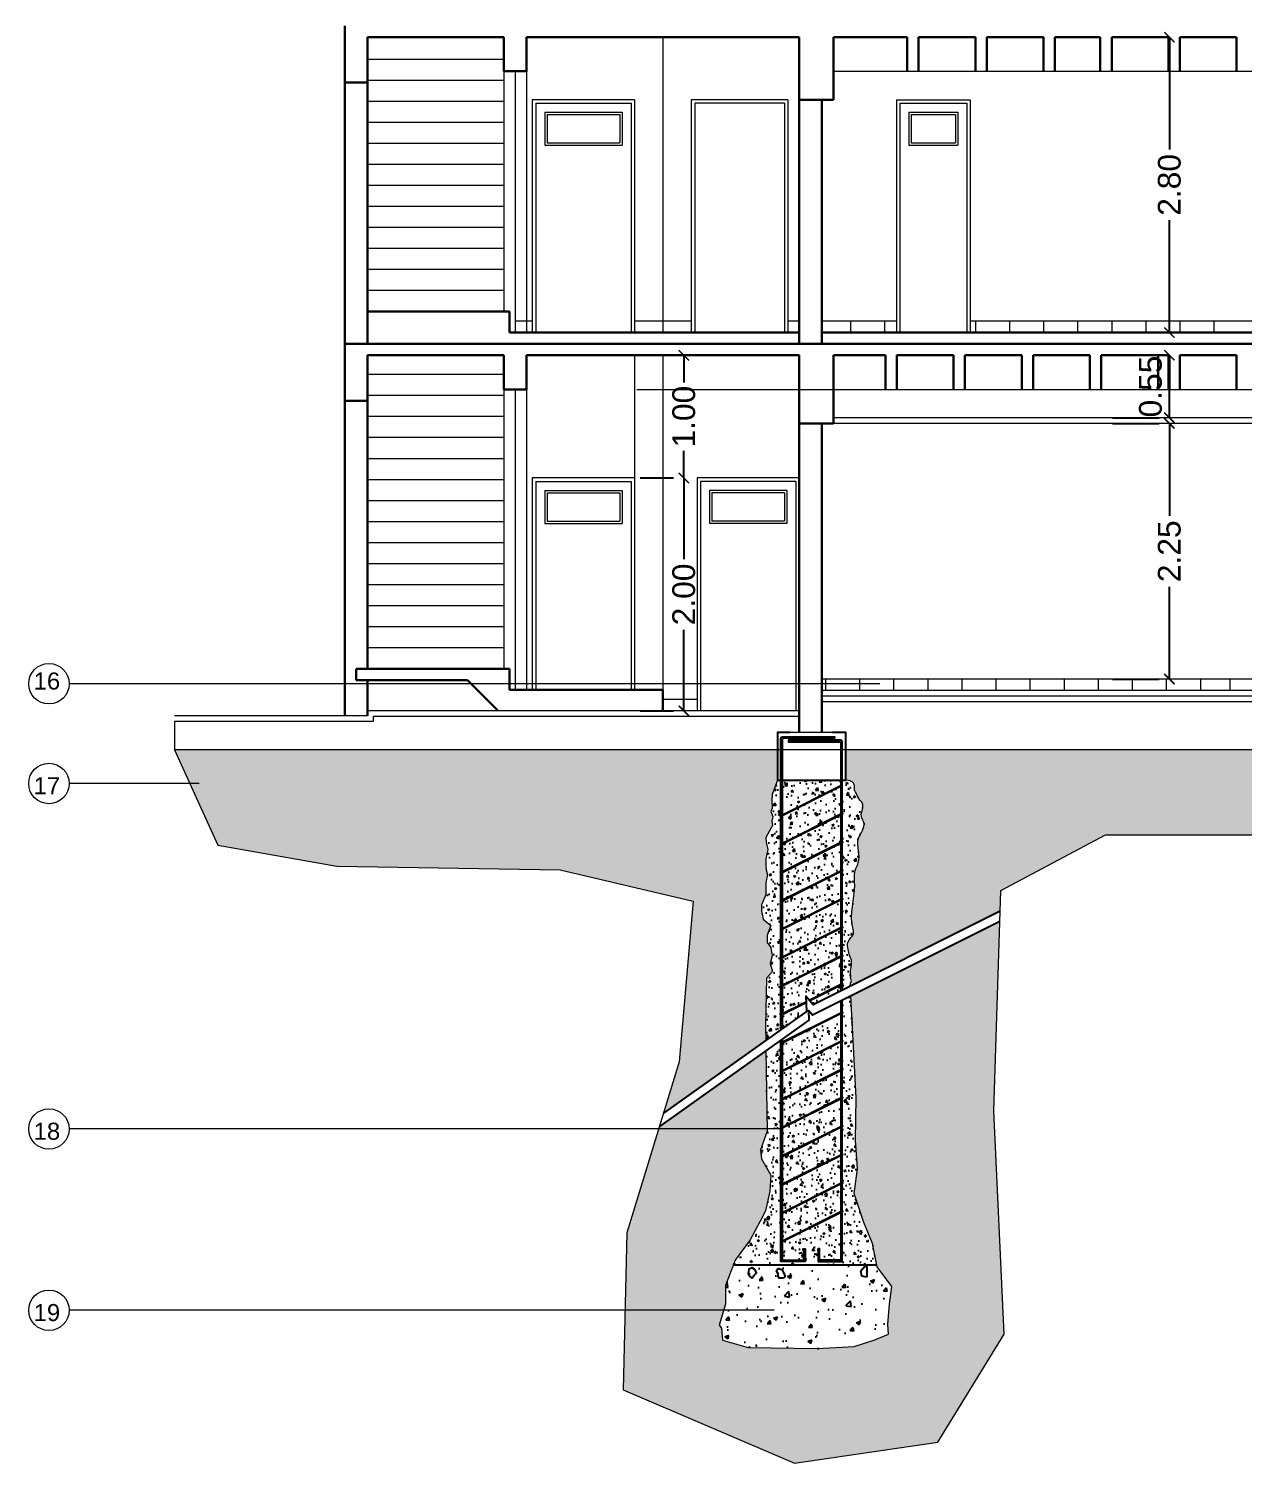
# Model space of a CAD drawing. Header units: millimetres. Extents: x 1578 to 2210, y 899 to 1032.
# Drawn here: x 2015.11 to 2025.79, y 925.38 to 938 of the extents above; entities that cross this region are included whole.
import ezdxf

# ---------------------------------------------------------------- set-up
doc = ezdxf.new("R2010")
doc.units = ezdxf.units.MM
for name, color, linetype, lineweight in [('CARPINTERIA', 7, 'Continuous', 18), ('COTAS', 7, 'Continuous', 15), ('ESTRUCTURA', 3, 'Continuous', 30), ('LV1', 1, 'Continuous', 9), ('MUROS', 1, 'Continuous', 30), ('PISOS', 9, 'Continuous', 9), ('SANITARIOS', 7, 'Continuous', 20), ('TRAMAS', 7, 'Continuous', 15), ('UMBRALES', 7, 'Continuous', 18)]:
    doc.layers.add(name, color=color, linetype=linetype, lineweight=lineweight)
for name, color, linetype in [('Dado de Hormigón', 54, 'Continuous'), ('Hatch Compactación', 24, 'Continuous'), ('Hatch Lositas', 54, 'Continuous'), ('Hatch Pobre', 242, 'Continuous'), ('Hierros', 252, 'Continuous')]:
    doc.layers.add(name, color=color, linetype=linetype)
doc.styles.add('STYLE1', font='ARIAL.TTF')
doc.dimstyles.get("Standard").update_dxf_attribs({"dimscale": 0, "dimtxt": 0.2, "dimasz": 0.09, "dimexe": 0.09, "dimexo": 0.5, "dimgap": 0.05, "dimtad": 0, "dimzin": 0, "dimdsep": 46, "dimtxsty": 'STYLE1', "dimblk1": 'ARCHTICK', "dimblk2": 'ARCHTICK', "dimsah": 1, "dimcen": 0, "dimadec": 0, "dimazin": 0, "dimtfac": 1, "dimtofl": 0, "dimtmove": 2, "dimatfit": 3, "dimldrblk": 'ARCHTICK', "dimfxl": 1, "dimtolj": 1, "dimtzin": 0, "dimarcsym": 0})
pattern_1 = [(50, (1187.06921, 541.71628), (0.18218467, -0.015939086), [0.01905, -0.20955]), (355, (1187.06921, 541.71628), (-0.035242826, 0.191056643), [0.01524, -0.16764]), (100.451, (1187.0844, 541.71495), (0.1469425, 0.175116688), [0.01619, -0.17809]), (46.1842, (1187.06921, 541.76708), (0.27107904, -0.04204233), [0.028575, -0.314325]), (96.6356, (1187.0918, 541.76358), (0.237404234, 0.247425556), [0.024285, -0.267135]), (351.184, (1187.0692, 541.76708), (0.23740461, 0.24742512), [0.02286, -0.25146]), (21, (1187.09461, 541.75438), (0.15161488, -0.102265519), [0.01905, -0.20955]), (326, (1187.09461, 541.75438), (0.06180203, 0.184187966), [0.01524, -0.16764]), (71.4514, (1187.10725, 541.74586), (0.21341649, 0.081922858), [0.01619, -0.17809]), (37.5, (1187.06921, 541.71628), (0.0030886033, 0.084555039), [0, -0.165608, 0, -0.17018, 0, -0.168275]), (7.5, (1187.06921, 541.71628), (0.0668196625, 0.100180575), [0, -0.097028, 0, -0.161798, 0, -0.064135]), (327.5, (1187.01257, 541.71628), (0.135590595, -0.005728744), [0, -0.0635, 0, -0.19812, 0, -0.26289]), (317.5, (1186.98717, 541.71628), (0.148129181, 0.025426491), [0, -0.08255, 0, -0.131572, 0, -0.18669])]

# ---------------------------------------------------------------- blocks, each defined once
blk = doc.blocks.new('_ARCHTICK')
at = {"color": 0, "linetype": 'ByBlock', "const_width": 0.15}
blk.add_lwpolyline([(-0.5, -0.5), (0.5, 0.5)], dxfattribs=at)
blk = doc.blocks.new('*D281')
at = {"layer": 'COTAS', "color": 0, "lineweight": -2, "ltscale": 0.05}
for p, q in [((2020.878, 935.128), (2020.878, 934.888)), ((2021.194, 935.128), (2020.968, 935.128)), ((2020.878, 934.048), (2020.878, 934.288)), ((2020.494, 934.048), (2020.788, 934.048))]:
    blk.add_line(p, q, dxfattribs=at)
at = {"layer": 'DEFPOINTS', "color": 0, "ltscale": 0.05}
for p in [(2020.694, 935.128), (2020.878, 934.048), (2020.994, 934.048)]:
    blk.add_point(p, dxfattribs=at)
at = {"layer": 'COTAS', "color": 0, "lineweight": -2, "ltscale": 0.05, "xscale": 0.09, "yscale": 0.09, "zscale": 0.09}
for p, rotation in [((2020.878, 935.128), 90), ((2020.878, 934.048), 270)]:
    blk.add_blockref('_ARCHTICK', p, dxfattribs=dict(at, rotation=rotation))
at = {"layer": 'COTAS', "color": 0, "ltscale": 0.05, "insert": (2020.878, 934.588), "char_height": 0.2, "attachment_point": 5, "rotation": 90, "style": 'STYLE1'}
blk.add_mtext('\\A1;1.00', dxfattribs=at)
blk = doc.blocks.new('*D282')
at = {"layer": 'COTAS', "color": 0, "lineweight": -2, "ltscale": 0.05}
for p, q in [((2020.494, 934.048), (2020.788, 934.048)), ((2020.878, 934.048), (2020.878, 933.334)), ((2020.878, 931.998), (2020.878, 932.712)), ((2020.494, 931.998), (2020.788, 931.998))]:
    blk.add_line(p, q, dxfattribs=at)
at = {"layer": 'DEFPOINTS', "color": 0, "ltscale": 0.05}
for p in [(2020.994, 934.048), (2020.878, 931.998), (2020.994, 931.998)]:
    blk.add_point(p, dxfattribs=at)
at = {"layer": 'COTAS', "color": 0, "lineweight": -2, "ltscale": 0.05, "xscale": 0.09, "yscale": 0.09, "zscale": 0.09}
for p, rotation in [((2020.878, 934.048), 90), ((2020.878, 931.998), 270)]:
    blk.add_blockref('_ARCHTICK', p, dxfattribs=dict(at, rotation=rotation))
at = {"layer": 'COTAS', "color": 0, "ltscale": 0.05, "insert": (2020.878, 933.023), "char_height": 0.2, "attachment_point": 5, "rotation": 90, "style": 'STYLE1'}
blk.add_mtext('\\A1;2.00', dxfattribs=at)
blk = doc.blocks.new('*D283')
at = {"layer": 'COTAS', "color": 0, "lineweight": -2}
for p, q in [((2024.652, 934.528), (2025.062, 934.528)), ((2025.152, 934.528), (2025.152, 933.715)), ((2025.152, 932.278), (2025.152, 933.091)), ((2024.652, 932.278), (2025.062, 932.278))]:
    blk.add_line(p, q, dxfattribs=at)
at = {"layer": 'DEFPOINTS', "color": 0}
for p in [(2025.152, 934.528), (2025.152, 934.528), (2025.152, 932.278)]:
    blk.add_point(p, dxfattribs=at)
at = {"layer": 'COTAS', "color": 0, "lineweight": -2, "xscale": 0.09, "yscale": 0.09, "zscale": 0.09}
for p, rotation in [((2025.152, 934.528), 90), ((2025.152, 932.278), 270)]:
    blk.add_blockref('_ARCHTICK', p, dxfattribs=dict(at, rotation=rotation))
at = {"layer": 'COTAS', "color": 0, "insert": (2025.152, 933.403), "char_height": 0.2, "attachment_point": 5, "rotation": 90, "style": 'STYLE1'}
blk.add_mtext('\\A1;2.25', dxfattribs=at)
blk = doc.blocks.new('*D284')
at = {"layer": 'COTAS', "color": 0, "lineweight": -2}
for p, q in [((2024.652, 935.128), (2025.062, 935.128)), ((2025.152, 934.578), (2025.152, 935.128)), ((2024.652, 934.578), (2025.062, 934.578))]:
    blk.add_line(p, q, dxfattribs=at)
at = {"layer": 'DEFPOINTS', "color": 0}
for p in [(2025.152, 935.128), (2025.152, 935.128), (2025.152, 934.578)]:
    blk.add_point(p, dxfattribs=at)
at = {"layer": 'COTAS', "color": 0, "lineweight": -2, "xscale": 0.09, "yscale": 0.09, "zscale": 0.09}
for p, rotation in [((2025.152, 935.128), 90), ((2025.152, 934.578), 270)]:
    blk.add_blockref('_ARCHTICK', p, dxfattribs=dict(at, rotation=rotation))
at = {"layer": 'COTAS', "color": 0, "insert": (2024.986, 934.853), "char_height": 0.2, "attachment_point": 5, "rotation": 90, "style": 'STYLE1'}
blk.add_mtext('\\A1;0.55', dxfattribs=at)
blk = doc.blocks.new('*D285')
at = {"layer": 'COTAS', "color": 0, "lineweight": -2}
for p, q in [((2024.652, 937.928), (2025.062, 937.928)), ((2025.152, 937.928), (2025.152, 936.939)), ((2025.152, 935.328), (2025.152, 936.317)), ((2024.652, 935.328), (2025.062, 935.328))]:
    blk.add_line(p, q, dxfattribs=at)
at = {"layer": 'DEFPOINTS', "color": 0}
for p in [(2025.152, 937.928), (2025.152, 937.928), (2025.152, 935.328)]:
    blk.add_point(p, dxfattribs=at)
at = {"layer": 'COTAS', "color": 0, "lineweight": -2, "xscale": 0.09, "yscale": 0.09, "zscale": 0.09}
for p, rotation in [((2025.152, 937.928), 90), ((2025.152, 935.328), 270)]:
    blk.add_blockref('_ARCHTICK', p, dxfattribs=dict(at, rotation=rotation))
at = {"layer": 'COTAS', "color": 0, "insert": (2025.152, 936.628), "char_height": 0.2, "attachment_point": 5, "rotation": 90, "style": 'STYLE1'}
blk.add_mtext('\\A1;2.80', dxfattribs=at)

msp = doc.modelspace()

# ---------------------------------------------------------------- hatches: boundary and pattern name
at = {"layer": 'Hatch Lositas'}
h = msp.add_hatch(dxfattribs=at)
h.set_pattern_fill('AR-CONC', color=256, scale=0.001, style=0)
h.set_pattern_definition([(50, (1764.60091, 866.38408), (0.18218467, -0.015939086), [0.01905, -0.20955]), (355, (1764.60091, 866.38408), (-0.03524283, 0.19105664), [0.01524, -0.16764]), (100.451, (1764.6161, 866.38276), (0.1469425, 0.17511669), [0.01619, -0.17809]), (46.1842, (1764.60091, 866.43488), (0.27107904, -0.04204233), [0.028575, -0.314325]), (96.6356, (1764.6235, 866.43138), (0.23740423, 0.24742556), [0.024285, -0.267135]), (351.184, (1764.6009, 866.43488), (0.2374046, 0.24742512), [0.02286, -0.25146]), (21, (1764.62631, 866.42218), (0.15161488, -0.10226552), [0.01905, -0.20955]), (326, (1764.62631, 866.42218), (0.06180203, 0.18418797), [0.01524, -0.16764]), (71.4514, (1764.63895, 866.41366), (0.21341649, 0.08192286), [0.01619, -0.17809]), (37.5, (1764.60091, 866.384083), (0.003088603, 0.084555039), [0, -0.165608, 0, -0.17018, 0, -0.168275]), (7.5, (1764.60091, 866.38408), (0.066819663, 0.100180575), [0, -0.097028, 0, -0.161798, 0, -0.064135]), (327.5, (1764.54427, 866.384083), (0.135590595, -0.005728744), [0, -0.0635, 0, -0.19812, 0, -0.26289]), (317.5, (1764.51887, 866.38408), (0.14812918, 0.02542649), [0, -0.08255, 0, -0.131572, 0, -0.18669])])
edge = h.paths.add_edge_path()
edge.add_line((2021.745, 931.074), (2021.733, 931.068))
edge.add_arc((2021.731, 931.072), 0.004, 116.5453, 306.1763, ccw=False)
edge.add_line((2021.729, 931.075), (2021.745, 931.083))
edge.add_line((2021.745, 931.083), (2021.745, 931.389))
edge.add_line((2021.745, 931.389), (2021.703, 931.389))
edge.add_spline(control_points=[(2021.703, 931.389), (2021.698, 931.389), (2021.684, 931.389), (2021.671, 931.39), (2021.662, 931.39)], knot_values=[0, 0, 0, 0, 0.014341, 0.040505, 0.040505, 0.040505, 0.040505], degree=3, periodic=0)
edge.add_line((2021.662, 931.39), (2021.655, 931.261))
edge.add_line((2021.655, 931.261), (2021.652, 931.213))
edge.add_line((2021.652, 931.213), (2021.655, 931.141))
edge.add_line((2021.655, 931.141), (2021.645, 931.112))
edge.add_line((2021.645, 931.112), (2021.662, 931.068))
edge.add_line((2021.662, 931.068), (2021.652, 931.03))
edge.add_line((2021.652, 931.03), (2021.659, 930.988))
edge.add_line((2021.659, 930.988), (2021.601, 930.883))
edge.add_line((2021.601, 930.883), (2021.603, 930.842))
edge.add_line((2021.603, 930.842), (2021.618, 930.777))
edge.add_line((2021.618, 930.777), (2021.601, 930.697))
edge.add_line((2021.601, 930.697), (2021.599, 930.633))
edge.add_line((2021.599, 930.633), (2021.602, 930.6))
edge.add_line((2021.602, 930.6), (2021.615, 930.555))
edge.add_line((2021.615, 930.555), (2021.606, 930.518))
edge.add_line((2021.606, 930.518), (2021.601, 930.48))
edge.add_line((2021.601, 930.48), (2021.601, 930.438))
edge.add_line((2021.601, 930.438), (2021.601, 930.378))
edge.add_line((2021.601, 930.378), (2021.561, 930.291))
edge.add_line((2021.561, 930.291), (2021.561, 930.237))
edge.add_line((2021.561, 930.237), (2021.577, 930.166))
edge.add_line((2021.577, 930.166), (2021.643, 930.108))
edge.add_line((2021.643, 930.108), (2021.612, 930.023))
edge.add_line((2021.612, 930.023), (2021.612, 929.96))
edge.add_line((2021.612, 929.96), (2021.645, 929.915))
edge.add_line((2021.645, 929.915), (2021.657, 929.842))
edge.add_line((2021.657, 929.842), (2021.637, 929.775))
edge.add_line((2021.637, 929.775), (2021.659, 929.704))
edge.add_line((2021.659, 929.704), (2021.606, 929.645))
edge.add_line((2021.606, 929.645), (2021.598, 929.224))
edge.add_line((2021.598, 929.224), (2021.6, 929.098))
edge.add_line((2021.6, 929.098), (2021.745, 929.201))
edge.add_line((2021.745, 929.201), (2021.745, 929.324))
edge.add_line((2021.745, 929.324), (2021.733, 929.318))
edge.add_arc((2021.731, 929.322), 0.004, 116.5453, 306.1763, ccw=False)
edge.add_line((2021.729, 929.325), (2021.745, 929.333))
edge.add_line((2021.745, 929.333), (2021.745, 929.574))
edge.add_line((2021.745, 929.574), (2021.733, 929.568))
edge.add_arc((2021.731, 929.572), 0.004, 116.5453, 306.1763, ccw=False)
edge.add_line((2021.729, 929.575), (2021.745, 929.583))
edge.add_line((2021.745, 929.583), (2021.745, 929.824))
edge.add_line((2021.745, 929.824), (2021.733, 929.818))
edge.add_arc((2021.731, 929.822), 0.004, 116.5453, 306.1763, ccw=False)
edge.add_line((2021.729, 929.825), (2021.745, 929.833))
edge.add_line((2021.745, 929.833), (2021.745, 930.074))
edge.add_line((2021.745, 930.074), (2021.733, 930.068))
edge.add_arc((2021.731, 930.072), 0.004, 116.5453, 306.1763, ccw=False)
edge.add_line((2021.729, 930.075), (2021.745, 930.083))
edge.add_line((2021.745, 930.083), (2021.745, 930.324))
edge.add_line((2021.745, 930.324), (2021.733, 930.318))
edge.add_arc((2021.731, 930.322), 0.004, 116.5453, 306.1763, ccw=False)
edge.add_line((2021.729, 930.325), (2021.745, 930.333))
edge.add_line((2021.745, 930.333), (2021.745, 930.574))
edge.add_line((2021.745, 930.574), (2021.733, 930.568))
edge.add_arc((2021.731, 930.572), 0.004, 116.5453, 306.1763, ccw=False)
edge.add_line((2021.729, 930.575), (2021.745, 930.583))
edge.add_line((2021.745, 930.583), (2021.745, 931.074))
h = msp.add_hatch(dxfattribs=at)
h.set_pattern_fill('AR-CONC', color=256, scale=0.001, style=0)
h.set_pattern_definition(pattern_1)
edge = h.paths.add_edge_path()
edge.add_spline(control_points=[(2022.345, 929.576), (2022.344, 929.584), (2022.341, 929.602), (2022.357, 929.624), (2022.344, 929.643), (2022.35, 929.66), (2022.337, 929.713), (2022.37, 929.78), (2022.333, 929.848), (2022.323, 929.902), (2022.31, 929.976), (2022.383, 930.023), (2022.331, 930.202), (2022.4, 930.383), (2022.372, 930.585), (2022.446, 930.707), (2022.368, 930.857), (2022.492, 930.988), (2022.429, 931.072), (2022.454, 931.129), (2022.457, 931.185), (2022.415, 931.218), (2022.404, 931.262), (2022.376, 931.3), (2022.384, 931.332), (2022.368, 931.379), (2022.33, 931.385), (2022.303, 931.389)], knot_values=[0, 0, 0, 0, 0.02435, 0.05457, 0.065964, 0.087016, 0.104246, 0.229267, 0.275175, 0.328603, 0.396653, 0.482115, 0.532545, 0.91049, 1.055262, 1.111332, 1.323656, 1.47326, 1.530727, 1.599141, 1.649061, 1.681866, 1.750295, 1.782113, 1.814122, 1.845311, 1.918385, 1.918385, 1.918385, 1.918385], degree=3, periodic=0)
edge.add_line((2022.303, 931.389), (2022.273, 931.389))
edge.add_line((2022.273, 931.389), (2022.273, 931.347))
edge.add_arc((2022.274, 931.343), 0.00403, -66.4523, 106.4147, ccw=False)
edge.add_line((2022.275, 931.339), (2022.273, 931.338))
edge.add_line((2022.273, 931.338), (2022.273, 931.097))
edge.add_arc((2022.274, 931.093), 0.00403, -66.4523, 106.4147, ccw=False)
edge.add_line((2022.275, 931.089), (2022.273, 931.088))
edge.add_line((2022.273, 931.088), (2022.273, 930.847))
edge.add_arc((2022.274, 930.843), 0.00403, -66.4523, 106.4147, ccw=False)
edge.add_line((2022.275, 930.839), (2022.273, 930.838))
edge.add_line((2022.273, 930.838), (2022.273, 930.597))
edge.add_arc((2022.274, 930.593), 0.00403, -66.4523, 106.4147, ccw=False)
edge.add_line((2022.275, 930.589), (2022.273, 930.588))
edge.add_line((2022.273, 930.588), (2022.273, 930.347))
edge.add_arc((2022.274, 930.343), 0.00403, -66.4523, 106.4147, ccw=False)
edge.add_line((2022.275, 930.339), (2022.273, 930.338))
edge.add_line((2022.273, 930.338), (2022.273, 930.097))
edge.add_arc((2022.274, 930.093), 0.00403, -66.4523, 106.4147, ccw=False)
edge.add_line((2022.275, 930.089), (2022.273, 930.088))
edge.add_line((2022.273, 930.088), (2022.273, 929.847))
edge.add_arc((2022.274, 929.843), 0.00403, -66.4523, 106.4147, ccw=False)
edge.add_line((2022.275, 929.839), (2022.273, 929.838))
edge.add_line((2022.273, 929.838), (2022.273, 929.597))
edge.add_arc((2022.274, 929.593), 0.00403, -66.4523, 106.4147, ccw=False)
edge.add_line((2022.275, 929.589), (2022.273, 929.588))
edge.add_line((2022.273, 929.588), (2022.273, 929.54))
edge.add_line((2022.273, 929.54), (2022.345, 929.576))
h.paths.add_polyline_path([(2022.26, 931.332), (2021.745, 931.074), (2021.745, 930.833), (2022.26, 931.091)])
h.paths.add_polyline_path([(2022.26, 931.341), (2022.26, 931.389), (2021.745, 931.389), (2021.745, 931.083)])
h.paths.add_polyline_path([(2022.26, 931.082), (2021.745, 930.824), (2021.745, 930.583), (2022.26, 930.841)])
h.paths.add_polyline_path([(2022.26, 930.591), (2022.26, 930.832), (2021.745, 930.574), (2021.745, 930.333)])
h.paths.add_polyline_path([(2022.26, 930.341), (2022.26, 930.582), (2021.745, 930.324), (2021.745, 930.083)])
h.paths.add_polyline_path([(2022.26, 930.091), (2022.26, 930.332), (2021.745, 930.074), (2021.745, 929.833)])
h.paths.add_polyline_path([(2022.26, 929.841), (2022.26, 930.082), (2021.745, 929.824), (2021.745, 929.583)])
h.paths.add_polyline_path([(2022.26, 929.832), (2021.745, 929.574), (2021.745, 929.333), (2021.954, 929.438), (2021.952, 929.487), (2021.982, 929.452), (2022.26, 929.591)])
h = msp.add_hatch(dxfattribs=at)
h.set_pattern_fill('AR-CONC', color=256, scale=0.001, style=0)
h.set_pattern_definition(pattern_1)
h.paths.add_polyline_path([(2021.958, 929.353), (2021.954, 929.429), (2021.745, 929.324), (2021.745, 929.201)])
h.paths.add_polyline_path([(2021.988, 929.446), (2022.017, 929.412), (2022.26, 929.534), (2022.26, 929.582)])
h = msp.add_hatch(dxfattribs=at)
h.set_pattern_fill('AR-CONC', color=256, scale=0.001, style=0)
h.set_pattern_definition([(50, (0, 0), (0.182184669, -0.015939086), [0.01905, -0.20955]), (355, (0, 0), (-0.035242826, 0.191056643), [0.01524, -0.16764]), (100.451, (0.01518, -0.00133), (0.146942502, 0.175116688), [0.01619, -0.17809]), (46.1842, (0, 0.0508), (0.27107904, -0.042042328), [0.028575, -0.314325]), (96.6356, (0.0226, 0.0473), (0.237404234, 0.247425556), [0.024285, -0.267135]), (351.184, (0, 0.0508), (0.237404606, 0.247425118), [0.02286, -0.25146]), (21, (0.0254, 0.0381), (0.15161488, -0.102265519), [0.01905, -0.20955]), (326, (0.0254, 0.0381), (0.061802028, 0.184187966), [0.01524, -0.16764]), (71.4514, (0.03803, 0.02958), (0.213416491, 0.081922858), [0.01619, -0.17809]), (37.5, (0, 0), (0.0030886033, 0.0845550389), [0, -0.165608, 0, -0.17018, 0, -0.168275]), (7.5, (0, 0), (0.0668196625, 0.100180575), [0, -0.097028, 0, -0.161798, 0, -0.064135]), (327.5, (-0.05664, 0), (0.1355905952, -0.005728744), [0, -0.0635, 0, -0.19812, 0, -0.26289]), (317.5, (-0.08204, 0), (0.1481291814, 0.025426491), [0, -0.08255, 0, -0.131572, 0, -0.18669])])
h.paths.add_polyline_path([(2022.396, 928.592), (2022.349, 929.489), (2022.273, 929.45), (2022.273, 929.347, -0.939612), (2022.275, 929.339), (2022.273, 929.338), (2022.273, 929.097, -0.939612), (2022.275, 929.089), (2022.273, 929.088), (2022.273, 928.847, -0.939612), (2022.275, 928.839), (2022.273, 928.838), (2022.273, 928.597, -0.939612), (2022.275, 928.589), (2022.273, 928.588), (2022.273, 928.347, -0.939612), (2022.275, 928.339), (2022.273, 928.338), (2022.273, 928.097, -0.939612), (2022.275, 928.089), (2022.273, 928.088), (2022.273, 927.847, -0.939612), (2022.275, 927.839), (2022.273, 927.838), (2022.273, 927.597, -0.939612), (2022.275, 927.589), (2022.273, 927.588), (2022.273, 927.152), (2022.06, 927.152), (2022.06, 927.264), (2022.073, 927.264), (2022.073, 927.164), (2022.26, 927.164), (2022.26, 927.582), (2021.745, 927.324), (2021.745, 927.164), (2021.933, 927.164), (2021.933, 927.264), (2021.945, 927.264), (2021.945, 927.152), (2021.733, 927.152), (2021.733, 927.318, -1.036924), (2021.729, 927.325), (2021.733, 927.327), (2021.733, 927.568, -1.036924), (2021.729, 927.575), (2021.733, 927.577), (2021.733, 927.818, -1.036924), (2021.729, 927.825), (2021.733, 927.827), (2021.733, 928.068, -1.036924), (2021.729, 928.075), (2021.733, 928.077), (2021.733, 928.318, -1.036924), (2021.729, 928.325), (2021.733, 928.327), (2021.733, 928.568, -1.036924), (2021.729, 928.575), (2021.733, 928.577), (2021.733, 928.818, -1.036924), (2021.729, 928.825), (2021.733, 928.827), (2021.733, 929.068, -1.036924), (2021.729, 929.075), (2021.733, 929.077), (2021.733, 929.101), (2021.601, 929.008), (2021.613, 928.298), (2021.554, 928.135), (2021.562, 928.054), (2021.644, 927.912), (2021.635, 927.77), (2021.597, 927.598), (2021.551, 927.506), (2021.461, 927.343), (2021.33, 927.164), (2021.315, 927.122), (2022.577, 927.122), (2022.54, 927.309), (2022.461, 927.496), (2022.377, 927.75), (2022.407, 927.966), (2022.389, 928.219)])
h.paths.add_polyline_path([(2022.26, 929.091), (2022.26, 929.332), (2021.745, 929.074), (2021.745, 928.833)], flags=17)
h.paths.add_polyline_path([(2022.26, 928.841), (2022.26, 929.082), (2021.745, 928.824), (2021.745, 928.583)], flags=17)
h.paths.add_polyline_path([(2022.26, 928.591), (2022.26, 928.832), (2021.745, 928.574), (2021.745, 928.333)], flags=17)
h.paths.add_polyline_path([(2022.26, 928.341), (2022.26, 928.582), (2021.745, 928.324), (2021.745, 928.083)], flags=17)
h.paths.add_polyline_path([(2022.26, 928.091), (2022.26, 928.332), (2021.745, 928.074), (2021.745, 927.833)], flags=17)
h.paths.add_polyline_path([(2022.26, 927.841), (2022.26, 928.082), (2021.745, 927.824), (2021.745, 927.583)], flags=17)
h.paths.add_polyline_path([(2022.26, 927.591), (2022.26, 927.832), (2021.745, 927.574), (2021.745, 927.333)], flags=17)
at = {"layer": 'Hatch Pobre'}
h = msp.add_hatch(dxfattribs=at)
h.set_pattern_fill('AR-CONC', color=256, scale=0.002, style=0)
h.set_pattern_definition([(50, (1187.0692, 541.71628), (0.36436934, -0.03187817), [0.0381, -0.4191]), (355, (1187.0692, 541.71628), (-0.07048565, 0.38211329), [0.03048, -0.33528]), (100.451, (1187.09958, 541.71362), (0.293885, 0.35023338), [0.03238, -0.35618]), (46.1842, (1187.0692, 541.8179), (0.54215808, -0.08408466), [0.05715, -0.62865]), (96.6356, (1187.1144, 541.8109), (0.47480847, 0.4948511), [0.04857, -0.53427]), (351.184, (1187.0692, 541.8179), (0.4748092, 0.49485024), [0.04572, -0.50292]), (21, (1187.12, 541.79248), (0.30322976, -0.20453104), [0.0381, -0.4191]), (326, (1187.12, 541.79248), (0.12360406, 0.36837593), [0.03048, -0.33528]), (71.4514, (1187.14528, 541.77544), (0.42683298, 0.16384572), [0.03238, -0.35618]), (37.5, (1187.06921, 541.71628), (0.006177207, 0.169110078), [0, -0.331216, 0, -0.34036, 0, -0.33655]), (7.5, (1187.06921, 541.71628), (0.133639325, 0.20036115), [0, -0.194056, 0, -0.323596, 0, -0.12827]), (327.5, (1186.95593, 541.71628), (0.27118119, -0.011457488), [0, -0.127, 0, -0.39624, 0, -0.52578]), (317.5, (1186.90513, 541.71628), (0.29625836, 0.05085298), [0, -0.1651, 0, -0.263144, 0, -0.37338])])
h.paths.add_polyline_path([(2021.315, 927.122), (2021.246, 926.94), (2021.246, 926.775), (2021.189, 926.592), (2021.21, 926.566), (2021.219, 926.459), (2021.443, 926.395), (2022.052, 926.386), (2022.377, 926.404), (2022.56, 926.462), (2022.68, 926.513), (2022.674, 926.598), (2022.689, 926.776), (2022.71, 926.93), (2022.58, 927.105), (2022.577, 927.122)])
at = {"layer": 'PISOS', "ltscale": 0.05}
for points in [[(2020.935, 930.329), (2021.703, 931.655), (2016.394, 931.655), (2016.777, 930.815), (2017.823, 930.631), (2019.791, 930.6)], [(2021.612, 929.96), (2021.612, 930.023), (2021.643, 930.108), (2021.577, 930.166), (2021.561, 930.237), (2021.561, 930.291), (2021.601, 930.378), (2021.601, 930.438), (2021.601, 930.48), (2021.606, 930.518), (2021.615, 930.555), (2021.602, 930.6), (2021.599, 930.633), (2021.601, 930.697), (2021.618, 930.777), (2021.603, 930.842), (2021.601, 930.883), (2021.659, 930.988), (2021.652, 931.03), (2021.662, 931.068), (2021.645, 931.112), (2021.655, 931.141), (2021.652, 931.213), (2021.655, 931.261), (2021.703, 931.389), (2021.703, 931.655), (2016.394, 931.655), (2016.777, 930.815), (2017.823, 930.631), (2019.791, 930.6), (2020.96, 930.323), (2020.837, 928.91), (2020.699, 928.457), (2021.6, 929.098), (2021.598, 929.224), (2021.606, 929.645), (2021.659, 929.704), (2021.637, 929.775), (2021.657, 929.842), (2021.645, 929.915)], [(2023.606, 928.479), (2023.659, 930.143), (2022.349, 929.489), (2022.396, 928.592), (2022.389, 928.219), (2022.407, 927.966), (2022.377, 927.75), (2022.461, 927.496), (2022.54, 927.309), (2022.58, 927.105), (2022.71, 926.93), (2022.689, 926.776), (2022.674, 926.598), (2022.68, 926.513), (2022.56, 926.462), (2022.377, 926.404), (2022.052, 926.386), (2021.443, 926.395), (2021.219, 926.459), (2021.21, 926.566), (2021.189, 926.592), (2021.229, 926.722), (2020.361, 926.722), (2020.345, 926.021), (2021.852, 925.375), (2023.114, 925.56), (2023.698, 926.512)], [(2021.613, 928.318), (2021.601, 929.008), (2020.663, 928.339), (2020.656, 928.318)], [(2020.656, 928.318), (2020.376, 927.404), (2020.361, 926.722), (2021.229, 926.722), (2021.246, 926.775), (2021.246, 926.94), (2021.33, 927.164), (2021.461, 927.343), (2021.551, 927.506), (2021.597, 927.598), (2021.635, 927.77), (2021.644, 927.912), (2021.562, 928.054), (2021.554, 928.135), (2021.613, 928.298), (2021.613, 928.318)]]:
    msp.add_hatch(color=256, dxfattribs=at).paths.add_polyline_path(points)
h = msp.add_hatch(color=256, dxfattribs=at)
edge = h.paths.add_edge_path()
edge.add_line((2024.59, 930.907), (2026.036, 930.907))
edge.add_line((2026.036, 930.907), (2026.436, 930.446))
edge.add_line((2026.436, 930.446), (2026.528, 929.34))
edge.add_line((2026.528, 929.34), (2026.378, 928.477))
edge.add_line((2026.378, 928.477), (2027.25, 929.098))
edge.add_line((2027.25, 929.098), (2027.248, 929.224))
edge.add_line((2027.248, 929.224), (2027.256, 929.645))
edge.add_line((2027.256, 929.645), (2027.309, 929.704))
edge.add_line((2027.309, 929.704), (2027.287, 929.775))
edge.add_line((2027.287, 929.775), (2027.307, 929.842))
edge.add_line((2027.307, 929.842), (2027.295, 929.915))
edge.add_line((2027.295, 929.915), (2027.262, 929.96))
edge.add_line((2027.262, 929.96), (2027.262, 930.023))
edge.add_line((2027.262, 930.023), (2027.293, 930.108))
edge.add_line((2027.293, 930.108), (2027.227, 930.166))
edge.add_line((2027.227, 930.166), (2027.211, 930.237))
edge.add_line((2027.211, 930.237), (2027.211, 930.291))
edge.add_line((2027.211, 930.291), (2027.251, 930.378))
edge.add_line((2027.251, 930.378), (2027.251, 930.438))
edge.add_line((2027.251, 930.438), (2027.251, 930.48))
edge.add_line((2027.251, 930.48), (2027.256, 930.518))
edge.add_line((2027.256, 930.518), (2027.265, 930.555))
edge.add_line((2027.265, 930.555), (2027.252, 930.6))
edge.add_line((2027.252, 930.6), (2027.249, 930.633))
edge.add_line((2027.249, 930.633), (2027.251, 930.697))
edge.add_line((2027.251, 930.697), (2027.268, 930.777))
edge.add_line((2027.268, 930.777), (2027.253, 930.842))
edge.add_line((2027.253, 930.842), (2027.251, 930.883))
edge.add_line((2027.251, 930.883), (2027.309, 930.988))
edge.add_line((2027.309, 930.988), (2027.302, 931.03))
edge.add_line((2027.302, 931.03), (2027.312, 931.068))
edge.add_line((2027.312, 931.068), (2027.295, 931.112))
edge.add_line((2027.295, 931.112), (2027.305, 931.141))
edge.add_line((2027.305, 931.141), (2027.302, 931.213))
edge.add_line((2027.302, 931.213), (2027.305, 931.261))
edge.add_line((2027.305, 931.261), (2027.353, 931.389))
edge.add_line((2027.353, 931.389), (2027.353, 931.655))
edge.add_line((2027.353, 931.655), (2022.303, 931.655))
edge.add_line((2022.303, 931.655), (2022.303, 931.389))
edge.add_spline(control_points=[(2022.303, 931.389), (2022.33, 931.385), (2022.368, 931.379), (2022.384, 931.332), (2022.376, 931.3), (2022.404, 931.262), (2022.415, 931.218), (2022.457, 931.185), (2022.454, 931.129), (2022.429, 931.072), (2022.492, 930.988), (2022.368, 930.857), (2022.446, 930.707), (2022.372, 930.585), (2022.4, 930.383), (2022.331, 930.202), (2022.383, 930.023), (2022.31, 929.976), (2022.323, 929.902), (2022.333, 929.848), (2022.37, 929.78), (2022.337, 929.713), (2022.35, 929.66), (2022.344, 929.643), (2022.357, 929.624), (2022.341, 929.602), (2022.344, 929.584), (2022.345, 929.576)], knot_values=[0, 0, 0, 0, 0.073074, 0.104263, 0.136272, 0.16809, 0.236519, 0.269324, 0.319243, 0.387658, 0.445125, 0.594729, 0.807053, 0.863123, 1.007895, 1.385839, 1.43627, 1.521732, 1.589782, 1.64321, 1.689118, 1.814139, 1.831369, 1.85242, 1.863815, 1.894035, 1.918385, 1.918385, 1.918385, 1.918385], degree=3, periodic=0)
edge.add_line((2022.345, 929.576), (2023.661, 930.234))
edge.add_line((2023.661, 930.234), (2023.667, 930.416))
edge.add_line((2023.667, 930.416), (2024.59, 930.907))

# ---------------------------------------------------------------- linework, layer by layer
at = {"layer": 'CARPINTERIA', "ltscale": 0.05}
for p, q in [((2019.574, 937.348), (2020.414, 937.348)), ((2019.574, 937.348), (2019.574, 935.328)), ((2020.414, 937.348), (2020.414, 935.328)), ((2021.764, 937.348), (2020.974, 937.348)), ((2020.974, 937.348), (2020.974, 935.328)), ((2021.764, 937.348), (2021.764, 935.328)), ((2022.779, 937.348), (2023.369, 937.348)), ((2022.779, 937.348), (2022.779, 935.328)), ((2023.369, 937.348), (2023.369, 935.328)), ((2019.674, 937.248), (2020.314, 937.248)), ((2019.674, 937.248), (2019.674, 936.998)), ((2020.314, 937.248), (2020.314, 936.998)), ((2022.879, 937.248), (2023.269, 937.248)), ((2022.879, 937.248), (2022.879, 936.998)), ((2023.269, 937.248), (2023.269, 936.998)), ((2019.674, 936.998), (2020.314, 936.998)), ((2022.879, 936.998), (2023.269, 936.998)), ((2019.574, 934.018), (2020.414, 934.018)), ((2019.574, 934.018), (2019.574, 932.183)), ((2020.414, 934.018), (2020.414, 932.183)), ((2021.864, 934.018), (2021.024, 934.018)), ((2021.024, 934.018), (2021.024, 931.998)), ((2021.864, 934.018), (2021.864, 931.998)), ((2019.674, 933.918), (2020.314, 933.918)), ((2019.674, 933.918), (2019.674, 933.668)), ((2020.314, 933.918), (2020.314, 933.668)), ((2021.764, 933.918), (2021.124, 933.918)), ((2021.124, 933.918), (2021.124, 933.668)), ((2021.764, 933.918), (2021.764, 933.668)), ((2019.674, 933.668), (2020.314, 933.668)), ((2021.764, 933.668), (2021.124, 933.668))]:
    msp.add_line(p, q, dxfattribs=at)
at = {"layer": 'COTAS'}
for p, q in [((2022.194, 937.628), (2027.544, 937.628)), ((2020.464, 934.828), (2027.544, 934.828)), ((2027.544, 934.578), (2022.194, 934.578)), ((2027.544, 934.528), (2022.194, 934.528)), ((2022.602, 932.237), (2015.468, 932.237)), ((2022.187, 931.809), (2021.817, 931.809)), ((2016.611, 931.359), (2015.468, 931.359)), ((2021.732, 928.318), (2015.468, 928.318)), ((2021.672, 926.722), (2015.468, 926.722))]:
    msp.add_line(p, q, dxfattribs=at)
at = {"layer": 'COTAS', "ltscale": 0.1}
for p, q in [((2027.544, 932.178), (2022.094, 932.178)), ((2021.894, 931.998), (2021.414, 931.998))]:
    msp.add_line(p, q, dxfattribs=at)
at = {"layer": 'COTAS', "ltscale": 0.05}
for centre in [(2015.29, 932.237), (2015.29, 931.359), (2015.29, 928.318), (2015.29, 926.722)]:
    msp.add_circle(centre, 0.178, dxfattribs=at)
at = {"layer": 'Dado de Hormigón'}
msp.add_line((2021.315, 927.122), (2022.577, 927.122), dxfattribs=at)
msp.add_lwpolyline([(2021.817, 931.809), (2021.703, 931.809), (2021.703, 931.389), (2022.303, 931.389), (2022.303, 931.809), (2022.187, 931.809)], dxfattribs=at)
at = {"layer": 'ESTRUCTURA', "ltscale": 0.05}
for p, q in [((2017.894, 937.528), (2017.894, 938.028)), ((2019.294, 937.928), (2018.094, 937.928)), ((2018.094, 937.928), (2018.094, 937.528)), ((2021.894, 937.928), (2019.494, 937.928)), ((2021.894, 937.378), (2021.894, 937.928)), ((2022.194, 937.928), (2022.194, 937.378)), ((2022.844, 937.928), (2022.194, 937.928)), ((2022.844, 937.928), (2022.194, 937.928)), ((2023.444, 937.928), (2022.944, 937.928)), ((2023.444, 937.928), (2022.944, 937.928)), ((2024.044, 937.928), (2023.544, 937.928)), ((2024.044, 937.928), (2023.544, 937.928)), ((2024.544, 937.928), (2024.144, 937.928)), ((2024.544, 937.928), (2024.144, 937.928)), ((2025.144, 937.928), (2024.644, 937.928)), ((2025.144, 937.928), (2024.644, 937.928)), ((2025.544, 937.928), (2025.244, 937.928)), ((2025.744, 937.928), (2025.244, 937.928)), ((2018.094, 937.528), (2017.894, 937.528)), ((2022.194, 937.378), (2021.894, 937.378)), ((2038.969, 935.228), (2017.894, 935.228)), ((2017.894, 934.728), (2017.894, 935.228)), ((2019.294, 935.128), (2018.094, 935.128)), ((2018.094, 935.128), (2018.094, 934.728)), ((2021.894, 935.128), (2019.494, 935.128)), ((2021.894, 934.528), (2021.894, 935.128)), ((2022.194, 935.128), (2022.194, 934.528)), ((2023.252, 935.128), (2022.752, 935.128)), ((2024.452, 935.128), (2023.952, 935.128)), ((2025.052, 935.128), (2024.552, 935.128)), ((2025.144, 935.128), (2024.644, 935.128)), ((2025.744, 935.128), (2025.244, 935.128)), ((2018.094, 934.728), (2017.894, 934.728)), ((2022.194, 934.528), (2021.894, 934.528)), ((2019.344, 932.368), (2017.994, 932.368)), ((2017.994, 932.368), (2017.994, 932.268)), ((2019.344, 932.368), (2019.344, 932.183)), ((2018.974, 932.268), (2017.994, 932.268)), ((2019.244, 931.998), (2018.974, 932.268)), ((2020.694, 932.183), (2019.344, 932.183)), ((2020.694, 932.183), (2020.694, 931.998))]:
    msp.add_line(p, q, dxfattribs=at)
at = {"layer": 'ESTRUCTURA', "ltscale": 0.1}
for p, q in [((2022.844, 937.628), (2022.844, 937.928)), ((2022.944, 937.628), (2022.944, 937.928)), ((2023.444, 937.628), (2023.444, 937.928)), ((2023.544, 937.628), (2023.544, 937.928)), ((2024.044, 937.628), (2024.044, 937.928)), ((2024.144, 937.628), (2024.144, 937.928)), ((2024.544, 937.628), (2024.544, 937.928)), ((2024.644, 937.628), (2024.644, 937.928)), ((2025.144, 937.628), (2025.144, 937.928)), ((2025.244, 937.628), (2025.244, 937.928)), ((2025.744, 937.628), (2025.744, 937.928)), ((2022.652, 935.128), (2022.194, 935.128)), ((2022.652, 934.828), (2022.652, 935.128)), ((2023.252, 935.128), (2022.752, 935.128)), ((2022.752, 934.828), (2022.752, 935.128)), ((2023.252, 934.828), (2023.252, 935.128)), ((2023.852, 935.128), (2023.352, 935.128)), ((2023.352, 934.828), (2023.352, 935.128)), ((2023.852, 934.828), (2023.852, 935.128)), ((2023.852, 934.828), (2023.852, 935.128)), ((2024.452, 935.128), (2023.952, 935.128)), ((2023.952, 934.828), (2023.952, 935.128)), ((2024.452, 934.828), (2024.452, 935.128)), ((2025.052, 935.128), (2024.552, 935.128)), ((2024.552, 934.828), (2024.552, 935.128)), ((2025.144, 935.128), (2024.644, 935.128)), ((2025.052, 934.828), (2025.052, 935.128)), ((2025.144, 934.828), (2025.144, 935.128)), ((2025.152, 934.828), (2025.152, 935.128)), ((2025.744, 935.128), (2025.244, 935.128)), ((2025.244, 934.828), (2025.244, 935.128)), ((2025.744, 934.828), (2025.744, 935.128))]:
    msp.add_line(p, q, dxfattribs=at)
at = {"layer": 'ESTRUCTURA', "ltscale": 0.05}
for points in [[(2019.494, 937.928), (2019.494, 937.628), (2019.294, 937.628), (2019.294, 937.928)], [(2019.494, 935.128), (2019.494, 934.828), (2019.294, 934.828), (2019.294, 935.128)]]:
    msp.add_lwpolyline(points, dxfattribs=at)
at = {"layer": 'Hatch Compactación'}
for points in [[(2023.661, 930.234), (2022.017, 929.412), (2021.952, 929.487), (2021.958, 929.353), (2020.699, 928.457)], [(2023.659, 930.143), (2022.012, 929.32), (2021.975, 929.362), (2021.979, 929.276), (2020.663, 928.339)]]:
    msp.add_lwpolyline(points, dxfattribs=at)
at = {"layer": 'Hatch Pobre'}
for points in [[(2021.453, 927.026), (2021.478, 927.006), (2021.496, 927.032), (2021.51, 927.044), (2021.517, 927.056), (2021.502, 927.082), (2021.48, 927.097), (2021.45, 927.083), (2021.443, 927.047), (2021.449, 927.031)], [(2021.756, 927.005), (2021.716, 927.005), (2021.707, 927.018), (2021.707, 927.043), (2021.693, 927.067), (2021.707, 927.091), (2021.741, 927.082), (2021.757, 927.05), (2021.77, 927.02), (2021.759, 927.009)], [(2022.488, 927.014), (2022.444, 927.021), (2022.435, 927.069), (2022.473, 927.112), (2022.488, 927.105), (2022.489, 927.067), (2022.489, 927.016)]]:
    msp.add_lwpolyline(points, close=True, dxfattribs=at)
at = {"layer": 'Hierros'}
for points in [[(2021.733, 929.193), (2021.733, 931.757, -0.414214), (2021.745, 931.769), (2022.205, 931.769), (2022.205, 931.757), (2021.757, 931.757)], [(2021.757, 931.757, 0.414214), (2021.745, 931.745), (2021.745, 929.201)], [(2022.273, 929.54), (2022.273, 931.727, 0.414214), (2022.261, 931.739), (2021.8, 931.739), (2021.8, 931.727), (2022.248, 931.727)], [(2022.248, 931.727, -0.414214), (2022.26, 931.715), (2022.26, 929.534)]]:
    msp.add_lwpolyline(points, format="xyb", dxfattribs=at)
for points in [[(2021.729, 931.075), (2022.273, 931.347)], [(2022.276, 931.34), (2021.732, 931.068)], [(2021.729, 930.825), (2022.273, 931.097)], [(2022.276, 931.09), (2021.732, 930.818)], [(2021.729, 930.575), (2022.273, 930.847)], [(2022.276, 930.84), (2021.732, 930.568)], [(2021.729, 930.325), (2022.273, 930.597)], [(2022.276, 930.59), (2021.732, 930.318)], [(2021.729, 930.075), (2022.273, 930.347)], [(2022.276, 930.34), (2021.732, 930.068)], [(2021.729, 929.825), (2022.273, 930.097)], [(2022.276, 930.09), (2021.732, 929.818)], [(2021.729, 929.575), (2022.273, 929.847)], [(2022.276, 929.84), (2021.732, 929.568)], [(2021.982, 929.452), (2022.273, 929.597)], [(2022.276, 929.59), (2021.988, 929.446)], [(2021.729, 929.325), (2021.954, 929.438)], [(2021.954, 929.429), (2021.732, 929.318)], [(2022.26, 929.444), (2022.26, 927.164), (2022.073, 927.164), (2022.073, 927.264), (2022.06, 927.264), (2022.06, 927.152), (2022.273, 927.152), (2022.273, 929.45)], [(2021.729, 929.075), (2022.273, 929.347)], [(2022.276, 929.34), (2021.732, 929.068)], [(2021.729, 928.825), (2022.273, 929.097)], [(2022.276, 929.09), (2021.732, 928.818)], [(2021.745, 929.109), (2021.745, 927.164), (2021.933, 927.164), (2021.933, 927.264), (2021.945, 927.264), (2021.945, 927.152), (2021.733, 927.152), (2021.733, 929.101)], [(2021.729, 928.575), (2022.273, 928.847)], [(2022.276, 928.84), (2021.732, 928.568)], [(2021.729, 928.325), (2022.273, 928.597)], [(2022.276, 928.59), (2021.732, 928.318)], [(2021.729, 928.075), (2022.273, 928.347)], [(2022.276, 928.34), (2021.732, 928.068)], [(2021.729, 927.825), (2022.273, 928.097)], [(2022.276, 928.09), (2021.732, 927.818)], [(2021.729, 927.575), (2022.273, 927.847)], [(2022.276, 927.84), (2021.732, 927.568)], [(2021.729, 927.325), (2022.273, 927.597)], [(2022.276, 927.59), (2021.732, 927.318)], [(2021.745, 927.164), (2021.933, 927.164), (2021.933, 927.264), (2021.945, 927.264), (2021.945, 927.152), (2021.733, 927.152)]]:
    msp.add_lwpolyline(points, dxfattribs=at)
for centre, radius, start, end in [((2021.731, 931.072), 0.004, 116.5404, 306.1763), ((2022.274, 931.093), 0.00403, 299.5331, 106.4147), ((2021.731, 930.822), 0.004, 116.5404, 306.1763), ((2022.274, 930.843), 0.00403, 299.5331, 106.4147), ((2021.731, 930.572), 0.004, 116.5404, 306.1763), ((2022.274, 930.593), 0.00403, 299.5331, 106.4147), ((2021.731, 930.322), 0.004, 116.5404, 306.1763), ((2022.274, 930.343), 0.00403, 299.5331, 106.4147), ((2021.731, 930.072), 0.004, 116.5404, 306.1763), ((2022.274, 930.093), 0.00403, 299.5331, 106.4147), ((2021.731, 929.822), 0.004, 116.5404, 306.1763), ((2022.274, 929.843), 0.00403, 299.5331, 106.4147), ((2021.731, 929.572), 0.004, 116.5404, 306.1763), ((2022.274, 929.593), 0.00403, 299.5331, 106.4147), ((2021.731, 929.322), 0.004, 116.5404, 306.1763), ((2022.274, 929.343), 0.00403, 299.5331, 106.4147), ((2021.731, 929.072), 0.004, 116.5404, 306.1763), ((2022.274, 929.093), 0.00403, 299.5331, 106.4147), ((2021.731, 928.822), 0.004, 116.5404, 306.1763), ((2022.274, 928.843), 0.00403, 299.5331, 106.4147), ((2021.731, 928.572), 0.004, 116.5404, 306.1763), ((2022.274, 928.593), 0.00403, 299.5331, 106.4147), ((2021.731, 928.322), 0.004, 116.5404, 306.1763), ((2022.274, 928.343), 0.00403, 299.5331, 106.4147), ((2021.731, 928.072), 0.004, 116.5404, 306.1763), ((2022.274, 928.093), 0.00403, 299.5331, 106.4147), ((2021.731, 927.822), 0.004, 116.5404, 306.1763), ((2022.274, 927.843), 0.00403, 299.5331, 106.4147), ((2021.731, 927.572), 0.004, 116.5404, 306.1763), ((2022.274, 927.593), 0.00403, 299.5331, 106.4147), ((2021.731, 927.322), 0.004, 116.5404, 306.1763)]:
    msp.add_arc(centre, radius, start, end, dxfattribs=at)
at = {"layer": 'LV1', "ltscale": 0.0056}
for points in [[(2021.703, 931.389), (2021.655, 931.261), (2021.655, 931.261), (2021.652, 931.213), (2021.655, 931.141), (2021.645, 931.112), (2021.662, 931.068), (2021.652, 931.03), (2021.659, 930.988), (2021.601, 930.883), (2021.603, 930.842), (2021.618, 930.777), (2021.601, 930.697), (2021.599, 930.633), (2021.602, 930.6), (2021.615, 930.555), (2021.606, 930.518), (2021.601, 930.48), (2021.601, 930.438), (2021.601, 930.378), (2021.561, 930.291), (2021.561, 930.237), (2021.577, 930.166), (2021.643, 930.108), (2021.612, 930.023), (2021.612, 929.96), (2021.645, 929.915), (2021.645, 929.915), (2021.657, 929.842), (2021.637, 929.775), (2021.659, 929.704), (2021.606, 929.645), (2021.598, 929.224)], [(2021.598, 929.224), (2021.6, 929.098)]]:
    msp.add_lwpolyline(points, dxfattribs=at)
at = {"layer": 'LV1'}
msp.add_spline([(2022.345, 929.576), (2022.345, 929.6), (2022.352, 929.63), (2022.347, 929.64), (2022.348, 929.661), (2022.346, 929.678), (2022.353, 929.803), (2022.337, 929.846), (2022.324, 929.898), (2022.324, 929.966), (2022.371, 930.038), (2022.365, 930.088), (2022.382, 930.466), (2022.391, 930.61), (2022.414, 930.661), (2022.416, 930.874), (2022.463, 931.016), (2022.441, 931.069), (2022.452, 931.137), (2022.448, 931.187), (2022.427, 931.212), (2022.395, 931.272), (2022.381, 931.3), (2022.381, 931.332), (2022.371, 931.362), (2022.303, 931.389)], degree=3, dxfattribs=at)
at = {"layer": 'MUROS', "ltscale": 0.05}
for p, q in [((2017.894, 937.528), (2017.894, 935.228)), ((2018.094, 937.528), (2018.094, 935.228)), ((2021.894, 937.378), (2021.894, 935.228)), ((2022.094, 937.378), (2022.094, 935.228)), ((2019.344, 935.513), (2018.094, 935.513)), ((2019.344, 935.513), (2019.344, 935.328)), ((2021.894, 935.328), (2019.344, 935.328)), ((2027.594, 935.328), (2022.094, 935.328)), ((2017.894, 934.728), (2017.894, 931.958)), ((2018.094, 934.728), (2018.094, 932.368)), ((2021.894, 934.528), (2021.894, 931.809)), ((2022.094, 934.528), (2022.094, 931.809)), ((2018.094, 932.268), (2018.094, 931.955))]:
    msp.add_line(p, q, dxfattribs=at)
at = {"layer": 'PISOS', "ltscale": 0.05}
for points in [[(2016.394, 931.655), (2016.777, 930.815), (2017.823, 930.631), (2019.791, 930.6), (2020.96, 930.323), (2020.837, 928.91), (2020.376, 927.404), (2020.345, 926.021), (2021.852, 925.375), (2023.114, 925.56), (2023.698, 926.512), (2023.606, 928.479), (2023.667, 930.416), (2024.59, 930.907), (2026.036, 930.907)], [(2021.601, 929.008), (2021.613, 928.298), (2021.554, 928.135), (2021.562, 928.054), (2021.644, 927.912), (2021.635, 927.77), (2021.597, 927.598), (2021.551, 927.506), (2021.461, 927.343), (2021.33, 927.164), (2021.246, 926.94), (2021.246, 926.775), (2021.189, 926.592), (2021.21, 926.566), (2021.219, 926.459), (2021.219, 926.459), (2021.443, 926.395), (2022.052, 926.386), (2022.377, 926.404), (2022.56, 926.462), (2022.68, 926.513), (2022.674, 926.598), (2022.674, 926.598), (2022.674, 926.598), (2022.674, 926.598), (2022.689, 926.776), (2022.71, 926.93), (2022.58, 927.105), (2022.54, 927.309), (2022.461, 927.496), (2022.377, 927.75), (2022.407, 927.966), (2022.389, 928.219), (2022.396, 928.592), (2022.349, 929.489)]]:
    msp.add_lwpolyline(points, dxfattribs=at)
at = {"layer": 'SANITARIOS', "ltscale": 0.05}
for p, q in [((2019.294, 937.628), (2019.294, 935.513)), ((2019.394, 937.628), (2019.394, 935.328)), ((2019.294, 934.828), (2019.294, 932.368)), ((2019.394, 934.828), (2019.394, 932.183))]:
    msp.add_line(p, q, dxfattribs=at)
at = {"layer": 'TRAMAS', "ltscale": 0.05}
for p, q in [((2019.294, 937.733), (2018.094, 937.733)), ((2019.294, 937.548), (2018.094, 937.548)), ((2019.294, 937.363), (2018.094, 937.363)), ((2019.654, 937.268), (2020.334, 937.268)), ((2019.654, 937.268), (2019.654, 936.978)), ((2020.334, 937.268), (2020.334, 936.978)), ((2022.859, 937.268), (2023.289, 937.268)), ((2022.859, 937.268), (2022.859, 936.978)), ((2023.289, 937.268), (2023.289, 936.978)), ((2019.294, 937.178), (2018.094, 937.178)), ((2019.294, 936.993), (2018.094, 936.993)), ((2019.654, 936.978), (2020.334, 936.978)), ((2022.859, 936.978), (2023.289, 936.978)), ((2019.294, 936.808), (2018.094, 936.808)), ((2019.294, 936.623), (2018.094, 936.623)), ((2019.294, 936.438), (2018.094, 936.438)), ((2019.294, 936.253), (2018.094, 936.253)), ((2019.294, 936.068), (2018.094, 936.068)), ((2019.294, 935.883), (2018.094, 935.883)), ((2019.294, 935.698), (2018.094, 935.698)), ((2022.344, 935.428), (2022.344, 935.328)), ((2022.644, 935.428), (2022.644, 935.328)), ((2023.444, 935.428), (2023.444, 935.328)), ((2023.744, 935.428), (2023.744, 935.328)), ((2024.044, 935.428), (2024.044, 935.328)), ((2024.344, 935.428), (2024.344, 935.328)), ((2024.644, 935.428), (2024.644, 935.328)), ((2024.944, 935.428), (2024.944, 935.328)), ((2025.244, 935.428), (2025.244, 935.328)), ((2025.544, 935.428), (2025.544, 935.328)), ((2019.294, 934.958), (2018.094, 934.958)), ((2019.294, 934.773), (2018.094, 934.773)), ((2019.294, 934.588), (2018.094, 934.588)), ((2019.294, 934.403), (2018.094, 934.403)), ((2019.294, 934.218), (2018.094, 934.218)), ((2019.294, 934.033), (2018.094, 934.033)), ((2019.654, 933.938), (2020.334, 933.938)), ((2019.654, 933.938), (2019.654, 933.648)), ((2020.334, 933.938), (2020.334, 933.648)), ((2021.784, 933.938), (2021.104, 933.938)), ((2021.104, 933.938), (2021.104, 933.648)), ((2021.784, 933.938), (2021.784, 933.648)), ((2019.294, 933.848), (2018.094, 933.848)), ((2019.294, 933.663), (2018.094, 933.663)), ((2019.654, 933.648), (2020.334, 933.648)), ((2021.784, 933.648), (2021.104, 933.648)), ((2019.294, 933.478), (2018.094, 933.478)), ((2019.294, 933.293), (2018.094, 933.293)), ((2019.294, 933.108), (2018.094, 933.108)), ((2019.294, 932.923), (2018.094, 932.923)), ((2019.294, 932.738), (2018.094, 932.738)), ((2019.294, 932.553), (2018.094, 932.553)), ((2022.125, 932.278), (2022.125, 932.178)), ((2022.425, 932.278), (2022.425, 932.178)), ((2022.725, 932.278), (2022.725, 932.178)), ((2023.025, 932.278), (2023.025, 932.178)), ((2023.325, 932.278), (2023.325, 932.178)), ((2023.625, 932.278), (2023.625, 932.178)), ((2023.925, 932.278), (2023.925, 932.178)), ((2024.225, 932.278), (2024.225, 932.178)), ((2024.525, 932.278), (2024.525, 932.178)), ((2024.825, 932.278), (2024.825, 932.178)), ((2025.125, 932.278), (2025.125, 932.178)), ((2025.685, 932.278), (2025.685, 932.178))]:
    msp.add_line(p, q, dxfattribs=at)
at = {"layer": 'UMBRALES', "ltscale": 0.05}
for p, q in [((2020.694, 937.928), (2020.694, 935.328)), ((2019.494, 937.628), (2019.494, 935.328)), ((2020.444, 937.378), (2019.544, 937.378)), ((2019.544, 937.378), (2019.544, 935.328)), ((2020.444, 937.378), (2020.444, 935.328)), ((2021.794, 937.378), (2020.944, 937.378)), ((2020.944, 937.378), (2020.944, 935.328)), ((2021.794, 937.378), (2021.794, 935.328)), ((2022.749, 937.378), (2023.399, 937.378)), ((2022.749, 937.378), (2022.749, 935.328)), ((2023.399, 937.378), (2023.399, 935.328)), ((2019.544, 935.428), (2019.394, 935.428)), ((2020.944, 935.428), (2020.444, 935.428)), ((2021.894, 935.428), (2021.794, 935.428)), ((2022.749, 935.428), (2022.094, 935.428)), ((2027.594, 935.428), (2023.399, 935.428)), ((2020.444, 935.128), (2020.444, 932.183)), ((2020.694, 935.128), (2020.694, 932.183)), ((2019.494, 934.828), (2019.494, 932.183)), ((2020.444, 934.048), (2019.544, 934.048)), ((2019.544, 934.048), (2019.544, 932.183)), ((2021.894, 934.048), (2020.994, 934.048)), ((2020.994, 934.048), (2020.994, 931.998)), ((2027.544, 932.278), (2022.094, 932.278)), ((2025.425, 932.278), (2025.425, 932.178)), ((2020.994, 932.098), (2020.694, 932.098)), ((2027.544, 932.128), (2022.094, 932.128)), ((2027.544, 932.078), (2022.094, 932.078)), ((2018.094, 931.955), (2016.394, 931.955)), ((2021.894, 931.998), (2018.094, 931.998)), ((2021.894, 931.948), (2018.144, 931.948)), ((2018.144, 931.948), (2018.144, 931.905)), ((2018.144, 931.905), (2016.394, 931.905)), ((2016.394, 931.905), (2016.394, 931.655)), ((2040.145, 931.655), (2016.394, 931.655))]:
    msp.add_line(p, q, dxfattribs=at)

# ---------------------------------------------------------------- texts
at = {"layer": 'COTAS', "ltscale": 0.1, "char_height": 0.15, "attachment_point": 5, "style": 'STYLE1'}
for s, insert in [('16', (2015.272, 932.26)), ('17', (2015.272, 931.339)), ('18', (2015.272, 928.297)), ('19', (2015.272, 926.701))]:
    msp.add_mtext(s, dxfattribs=dict(at, insert=insert))

# ---------------------------------------------------------------- dimensions: what is measured, and where the dimension line sits
at = {"layer": 'COTAS'}
for base, p1, p2, text, picture, middle in [((2025.152, 937.928), (2025.152, 935.328), (2025.152, 937.928), '2.80', '*D285', (2025.152, 936.628)), ((2025.152, 934.528), (2025.152, 932.278), (2025.152, 934.528), '2.25', '*D283', (2025.152, 933.403))]:
    dim = msp.add_linear_dim(base=base, p1=p1, p2=p2, angle=90, text=text, dimstyle='Standard', override={"dimscale": 1}, dxfattribs=at)
    dim.commit()
    dim.dimension.update_dxf_attribs({"geometry": picture, "text_midpoint": middle})
at = {"layer": 'COTAS', "ltscale": 0.05}
for base, p1, p2, text, picture, middle in [((2020.878, 934.048), (2020.694, 935.128), (2020.994, 934.048), '1.00', '*D281', (2020.878, 934.588)), ((2020.878, 931.998), (2020.994, 934.048), (2020.994, 931.998), '2.00', '*D282', (2020.878, 933.023))]:
    dim = msp.add_linear_dim(base=base, p1=p1, p2=p2, angle=90, text=text, dimstyle='Standard', override={"dimscale": 1}, dxfattribs=at)
    dim.commit()
    dim.dimension.update_dxf_attribs({"geometry": picture, "text_midpoint": middle})
at = {"layer": 'COTAS'}
dim = msp.add_linear_dim(base=(2025.152, 935.128), p1=(2025.152, 934.578), p2=(2025.152, 935.128), angle=90, dimstyle='Standard', override={"dimscale": 1}, dxfattribs=at)
dim.commit()
dim.dimension.update_dxf_attribs({"geometry": '*D284', "text_midpoint": (2024.986, 934.853), "dimtype": 160})

doc.saveas('drawing.dxf')
